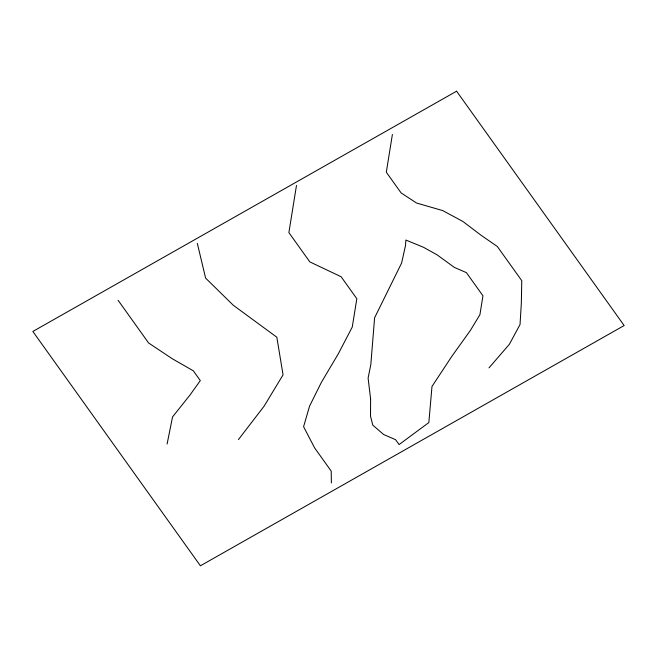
<?xml version="1.0" encoding="UTF-8"?>
<svg xmlns="http://www.w3.org/2000/svg" width="657" height="657" viewBox="0 0 657 657"><rect width="100%" height="100%" fill="white"/><g stroke="black" fill="none" stroke-linecap="round" stroke-linejoin="round"><path stroke-width="0.99" d="M296.488 185.405L288.883 232.603L309.825 261.897L341.123 276.745L356.833 298.713L352.267 327.03L338.322 353.803L321.437 382.251L309.57 406.133L303.583 426.68L314.604 447.877L331.185 471.069L331.407 482.944M392.393 134.455L386.308 172.216L401.148 192.969L416.628 203.054L442.695 210.577L462.865 221.442L480.965 235.19L497.324 246.498L521.765 280.67L521.338 303.214L520.04 324.533L509.364 344.309L488.989 367.871M167.1 444.025L172.545 416.924L189.972 395.038L200.319 380.592L193.339 370.827L172.29 358.747L148.63 343.003L118.088 300.282M238.401 439.623L264.106 406.174L283.06 374.843L276.827 337.213L233.317 305.275L205.616 278.1L197.314 243.353M370.614 398.963L370.515 416.177L372.806 425.169L383.606 434.482L395.596 439.689L399.095 444.567L428.84 422.558L431.986 386.464L451.811 356.357L470.437 330.356L479.914 314.695L482.961 295.814L466.38 272.622L454.381 267.415L437.151 254.883L423.412 247.237L405.854 240.043L405.533 245.373L401.616 263.03L374.605 317.799L370.819 364.545L368.101 378.095L370.614 398.963M456.59 91.2L32.85 331.457L200.41 565.8L624.15 325.543L456.59 91.2"/></g></svg>
